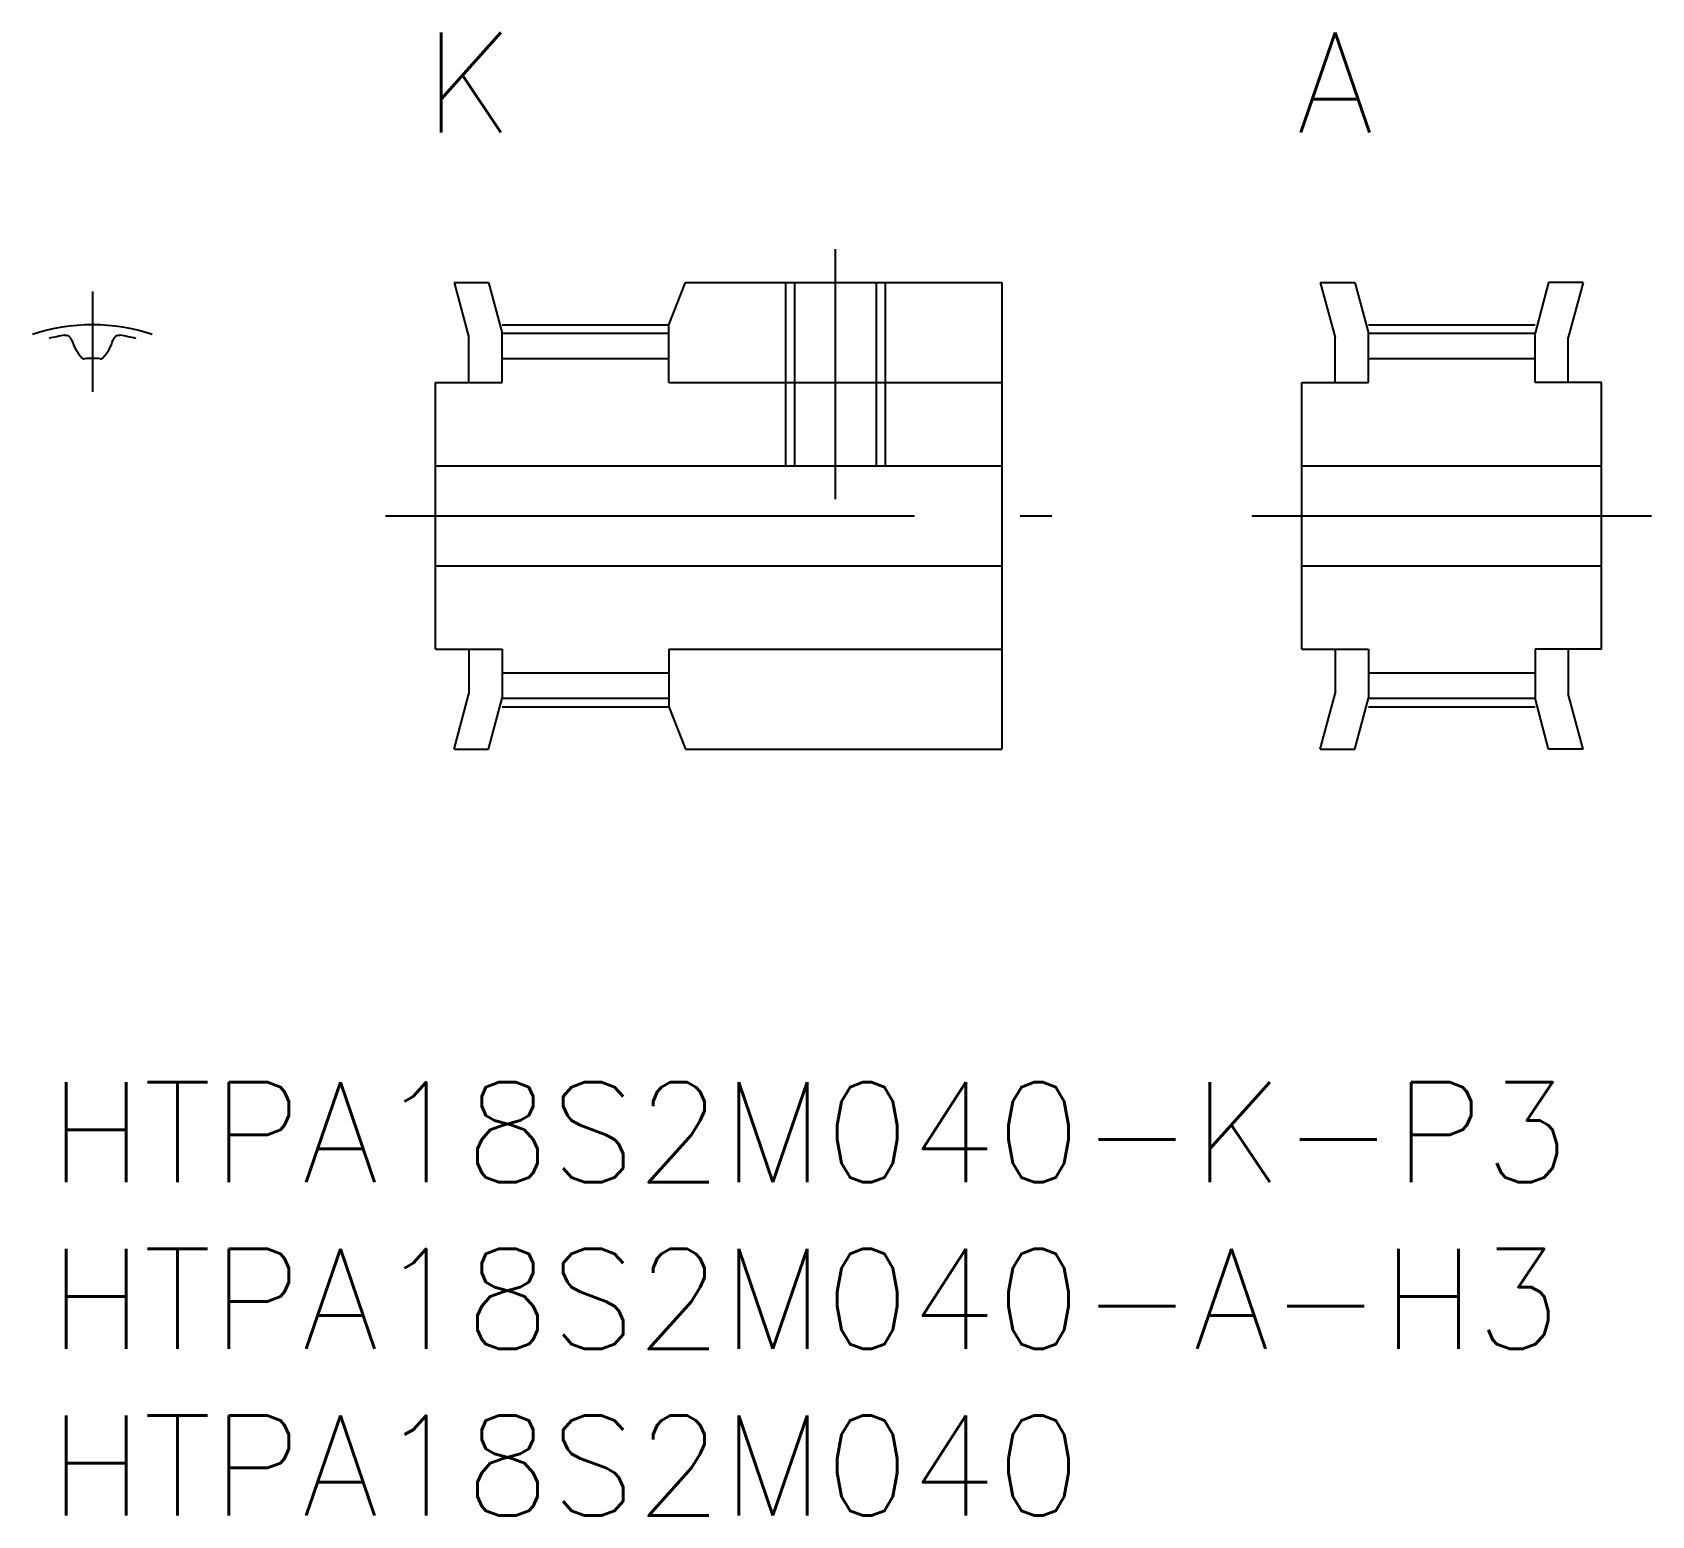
# Model space of a CAD drawing. Extents: x -0.5 to 48.1, y -13 to 31.5.
import ezdxf
from ezdxf.enums import TextEntityAlignment as Align

# ---------------------------------------------------------------- set-up
doc = ezdxf.new("R2010")
doc.units = 0
doc.header["$LTSCALE"] = 0.5
doc.linetypes.add('CENTER', pattern=[50.8, 31.75, -6.35, 6.35, -6.35])
doc.linetypes.add('DASHED', pattern=[19.05, 12.7, -6.35])
for name, color, linetype in [('MSM_CENTER', 1, 'CENTER'), ('MSM_CONTINUOUS', 7, 'CONTINUOUS'), ('MSM_DASHED', 4, 'DASHED'), ('MSM_PART_NUMBER', 7, 'CONTINUOUS')]:
    doc.layers.add(name, color=color, linetype=linetype)
doc.styles.add('MISUMI', font='txt.shx')
doc.styles.get("Standard").update_dxf_attribs({"font": 'txt.shx', "height": 1, "bigfont": 'bigfont.shx'})

# ---------------------------------------------------------------- blocks, each defined once
blk = doc.blocks.new('*U11')
at = {"layer": 'MSM_PART_NUMBER'}
blk.add_text('HTPA18S2M040-K-P3', height=3, dxfattribs=at).set_placement((0, -3))
blk = doc.blocks.new('*U12')
at = {"layer": 'MSM_PART_NUMBER'}
blk.add_text('HTPA18S2M040-A-H3', height=3, dxfattribs=at).set_placement((0, -8))
blk = doc.blocks.new('*U13')
at = {"layer": 'MSM_PART_NUMBER'}
blk.add_text('HTPA18S2M040', height=3, dxfattribs=at).set_placement((0, -13))

msp = doc.modelspace()

# ---------------------------------------------------------------- linework, layer by layer
at = {"layer": 'MSM_CENTER'}
for p, q in [((23.6, 17.5), (23.6, 25)), ((1.3, 23.729), (1.3, 20.715)), ((13.6, 22.73), (18.6, 22.73)), ((39.6, 22.73), (44.6, 22.73)), ((10.1, 17), (30.1, 17)), ((36.1, 17), (48.1, 17)), ((13.6, 11.27), (18.6, 11.27)), ((39.6, 11.27), (44.6, 11.27))]:
    msp.add_line(p, q, dxfattribs=at)
msp.add_arc((1.3, 17), 5.729, 71.688, 108.312, dxfattribs=at)
at = {"layer": 'MSM_CONTINUOUS'}
for p, q in [((12.156, 24), (13.191, 24)), ((12.156, 24), (12.6, 22.343)), ((13.191, 24), (13.6, 22.475)), ((18.6, 22.73), (19.1, 24)), ((19.1, 24), (28.6, 24)), ((28.6, 24), (28.6, 10)), ((38.156, 24), (39.191, 24)), ((38.156, 24), (38.6, 22.343)), ((39.191, 24), (39.6, 22.475)), ((45.009, 24), (44.6, 22.475)), ((46.044, 24), (45.009, 24)), ((46.044, 24), (45.6, 22.343)), ((13.6, 22.475), (18.6, 22.475)), ((13.6, 21), (13.6, 22.475)), ((18.6, 21), (18.6, 22.73)), ((39.6, 22.475), (44.6, 22.475)), ((39.6, 21), (39.6, 22.475)), ((44.6, 21), (44.6, 22.475)), ((12.6, 21), (12.6, 22.343)), ((38.6, 21), (38.6, 22.343)), ((45.6, 21), (45.6, 22.343)), ((13.6, 21.715), (18.6, 21.715)), ((39.6, 21.715), (44.6, 21.715)), ((11.6, 13), (11.6, 21)), ((11.6, 21), (13.6, 21)), ((18.6, 21), (28.6, 21)), ((37.6, 13), (37.6, 21)), ((37.6, 21), (39.6, 21)), ((46.6, 21), (44.6, 21)), ((46.6, 13), (46.6, 21)), ((11.6, 18.5), (28.6, 18.5)), ((37.6, 18.5), (46.6, 18.5)), ((11.6, 15.5), (28.6, 15.5)), ((37.6, 15.5), (46.6, 15.5)), ((11.6, 13), (13.6, 13)), ((12.6, 13), (12.6, 11.657)), ((13.6, 13), (13.6, 11.525)), ((18.6, 13), (28.6, 13)), ((18.6, 13), (18.6, 11.27)), ((37.6, 13), (39.6, 13)), ((38.6, 13), (38.6, 11.657)), ((39.6, 13), (39.6, 11.525)), ((46.6, 13), (44.6, 13)), ((44.6, 13), (44.6, 11.525)), ((45.6, 13), (45.6, 11.657)), ((13.6, 12.285), (18.6, 12.285)), ((39.6, 12.285), (44.6, 12.285)), ((12.156, 10), (12.6, 11.657)), ((13.191, 10), (13.6, 11.525)), ((13.6, 11.525), (18.6, 11.525)), ((18.6, 11.27), (19.1, 10)), ((38.156, 10), (38.6, 11.657)), ((39.191, 10), (39.6, 11.525)), ((39.6, 11.525), (44.6, 11.525)), ((45.009, 10), (44.6, 11.525)), ((46.044, 10), (45.6, 11.657)), ((12.156, 10), (13.191, 10)), ((19.1, 10), (28.6, 10)), ((38.156, 10), (39.191, 10)), ((46.044, 10), (45.009, 10))]:
    msp.add_line(p, q, dxfattribs=at)
for centre, radius, start, end in [((1.3, 17), 5.475, 98.7566, 103.7357), ((0.495, 22.223), 0.19, 16.2367, 98.7566), ((2.105, 22.223), 0.19, 81.2434, 163.7633), ((1.3, 17), 5.475, 76.2643, 81.2434), ((1.95, 22.647), 1.325, 196.2367, 223.1733), ((0.65, 22.647), 1.325, 316.8267, 343.7633), ((1.057, 21.809), 0.1, 223.1733, 272.8973), ((1.3, 17), 4.715, 87.1027, 92.8973), ((1.543, 21.809), 0.1, 267.1027, 316.8267)]:
    msp.add_arc(centre, radius, start, end, dxfattribs=at)
at = {"layer": 'MSM_DASHED'}
for p, q in [((22.1, 24), (22.1, 18.5)), ((22.37, 24), (22.37, 18.5)), ((24.829, 24), (24.829, 18.5)), ((25.1, 24), (25.1, 18.5))]:
    msp.add_line(p, q, dxfattribs=at)

# ---------------------------------------------------------------- block references
at = {"layer": 'MSM_CONTINUOUS'}
for name in ['*U11', '*U12', '*U13']:
    msp.add_blockref(name, (0, 0), dxfattribs=at)

# ---------------------------------------------------------------- texts
at = {"layer": 'MSM_PART_NUMBER', "style": 'MISUMI'}
for s, p in [('K', (12.6, 30)), ('A', (38.6, 30))]:
    msp.add_text(s, height=3, dxfattribs=at).set_placement(p, align=Align.MIDDLE_CENTER)

doc.saveas('drawing.dxf')
